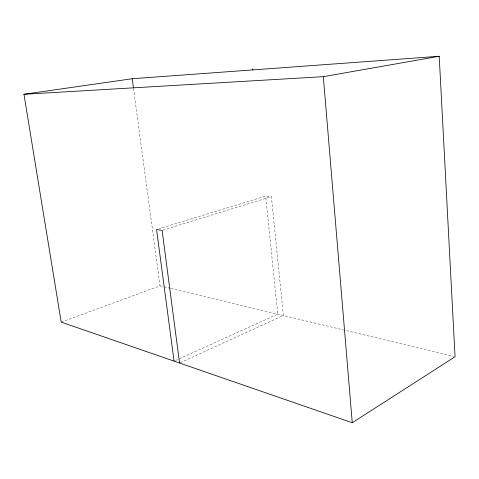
<?xml version="1.0" encoding="UTF-8"?>
<svg xmlns="http://www.w3.org/2000/svg" width="479" height="479" viewBox="0 0 479 479"><rect width="100%" height="100%" fill="white"/><g stroke="black" fill="none" stroke-linecap="round" stroke-linejoin="round"><path stroke-width="0.36" stroke-dasharray="2.4 1.8" d="M180.23 362.717L283.358 315.493L271.407 196.606L265.695 196.085L159.405 228.627M175.422 360.519L277.748 314.14L265.695 196.085M61.198 322.11L160.004 285.855L170.183 288.304M162.818 230.148L271.407 196.606M170.907 288.478L453.595 356.388M133.503 88.34L160.004 285.855"/><path stroke-width="0.72" d="M352.263 422.735L455.05 356.735L439.207 56.265L132.21 78.724L23.95 94.273L61.198 322.11L352.263 422.735L323.325 76.67L439.207 56.265M23.95 94.273L323.325 76.67M174.069 361.13L156.555 229.501L162.1 230.369L179.553 363.028M132.21 78.724L133.401 87.597M252.714 68.868L252.816 69.898"/></g></svg>
